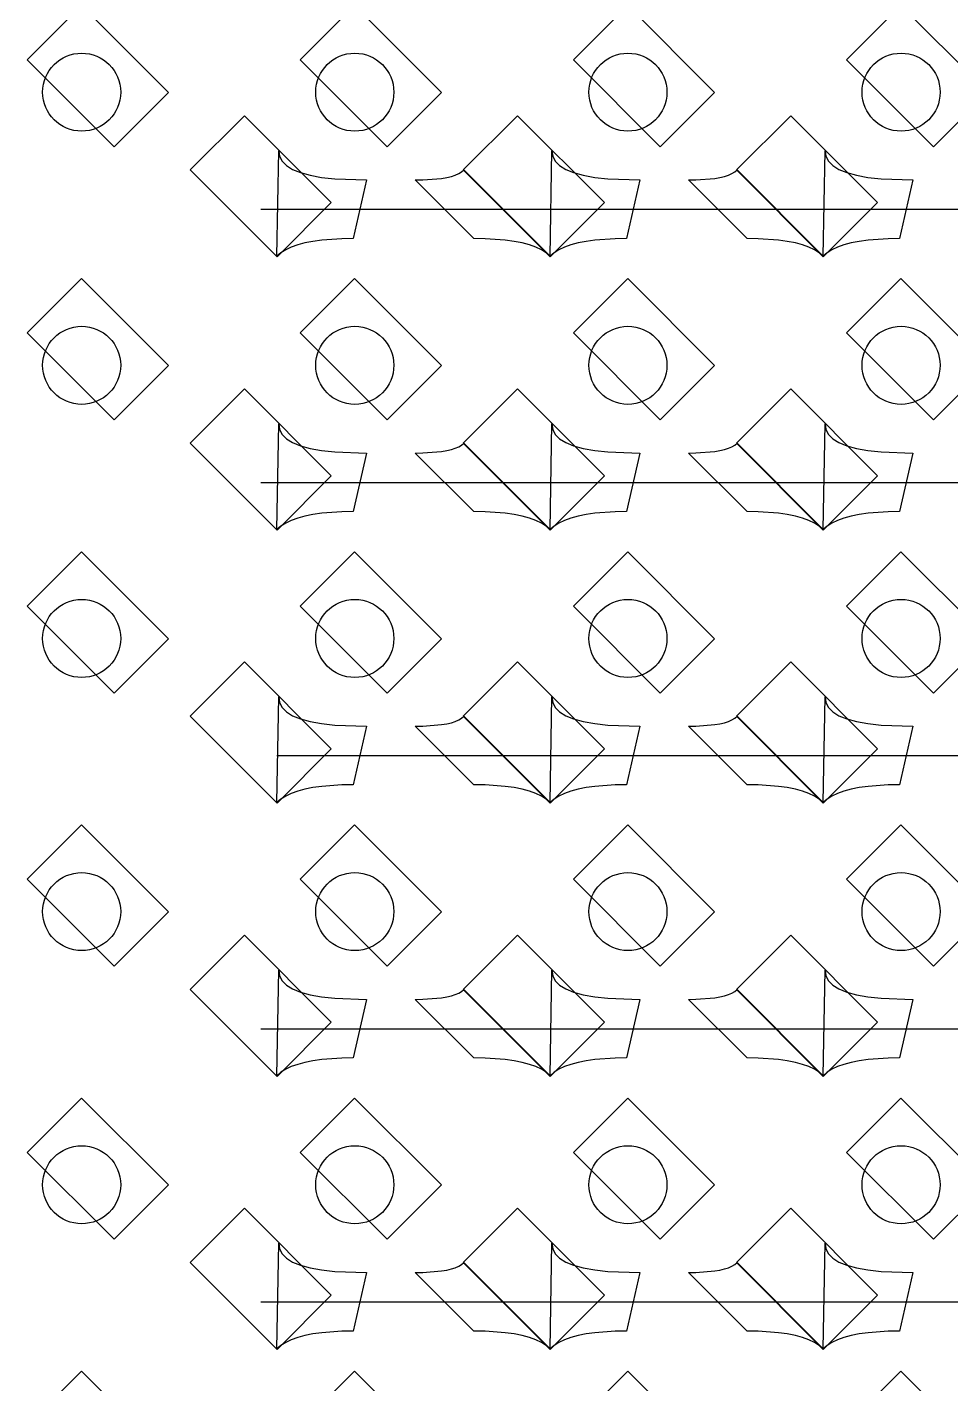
# Model space of a CAD drawing. Header units: inches. Extents: x 0.07 to 4.39, y 0.05 to 2.95.
# Drawn here: x 0.816 to 1.0528, y 0.829 to 1.1767 of the extents above; entities that cross this region are included whole.
import ezdxf

# ---------------------------------------------------------------- set-up
doc = ezdxf.new("R2010")
doc.units = ezdxf.units.IN
doc.header["$MEASUREMENT"] = 0
doc.layers.add('Top Layer', color=1, linetype='Continuous')

# ---------------------------------------------------------------- blocks, each defined once
blk = doc.blocks.new('0805_P_______________804')
at = {"layer": 'Top Layer'}
for p, q in [((-0.03937, 0.01575), (-0.01969, 0.01575)), ((-0.03937, -0.01575), (-0.03937, 0.01575)), ((-0.01969, 0.01575), (-0.01969, -0.01575)), ((0.01969, 0.01575), (0.03937, 0.01575)), ((0.01969, -0.01575), (0.01969, 0.01575)), ((0.03937, 0.01575), (0.03937, -0.01575)), ((-0.01969, -0.01575), (-0.03937, -0.01575)), ((0.03937, -0.01575), (0.01969, -0.01575))]:
    blk.add_line(p, q, dxfattribs=at)
blk = doc.blocks.new('0805_P_______________805')
at = {"layer": 'Top Layer'}
for p, q in [((-0.03937, 0.01575), (-0.01969, 0.01575)), ((-0.03937, -0.01575), (-0.03937, 0.01575)), ((-0.01969, 0.01575), (-0.01969, -0.01575)), ((0.01969, 0.01575), (0.03937, 0.01575)), ((0.01969, -0.01575), (0.01969, 0.01575)), ((0.03937, 0.01575), (0.03937, -0.01575)), ((-0.01969, -0.01575), (-0.03937, -0.01575)), ((0.03937, -0.01575), (0.01969, -0.01575))]:
    blk.add_line(p, q, dxfattribs=at)
blk = doc.blocks.new('0805_P_______________806')
at = {"layer": 'Top Layer'}
for p, q in [((-0.03937, 0.01575), (-0.01969, 0.01575)), ((-0.03937, -0.01575), (-0.03937, 0.01575)), ((-0.01969, 0.01575), (-0.01969, -0.01575)), ((0.01969, 0.01575), (0.03937, 0.01575)), ((0.01969, -0.01575), (0.01969, 0.01575)), ((0.03937, 0.01575), (0.03937, -0.01575)), ((-0.01969, -0.01575), (-0.03937, -0.01575)), ((0.03937, -0.01575), (0.01969, -0.01575))]:
    blk.add_line(p, q, dxfattribs=at)
blk = doc.blocks.new('0805_P_______________807')
at = {"layer": 'Top Layer'}
for p, q in [((-0.03937, 0.01575), (-0.01969, 0.01575)), ((-0.03937, -0.01575), (-0.03937, 0.01575)), ((-0.01969, 0.01575), (-0.01969, -0.01575)), ((0.01969, 0.01575), (0.03937, 0.01575)), ((0.01969, -0.01575), (0.01969, 0.01575)), ((0.03937, 0.01575), (0.03937, -0.01575)), ((-0.01969, -0.01575), (-0.03937, -0.01575)), ((0.03937, -0.01575), (0.01969, -0.01575))]:
    blk.add_line(p, q, dxfattribs=at)
blk = doc.blocks.new('0805_P_______________844')
at = {"layer": 'Top Layer'}
for p, q in [((-0.03937, 0.01575), (-0.01969, 0.01575)), ((-0.03937, -0.01575), (-0.03937, 0.01575)), ((-0.01969, 0.01575), (-0.01969, -0.01575)), ((0.01969, 0.01575), (0.03937, 0.01575)), ((0.01969, -0.01575), (0.01969, 0.01575)), ((0.03937, 0.01575), (0.03937, -0.01575)), ((-0.01969, -0.01575), (-0.03937, -0.01575)), ((0.03937, -0.01575), (0.01969, -0.01575))]:
    blk.add_line(p, q, dxfattribs=at)
blk = doc.blocks.new('0805_P_______________845')
at = {"layer": 'Top Layer'}
for p, q in [((-0.03937, 0.01575), (-0.01969, 0.01575)), ((-0.03937, -0.01575), (-0.03937, 0.01575)), ((-0.01969, 0.01575), (-0.01969, -0.01575)), ((0.01969, 0.01575), (0.03937, 0.01575)), ((0.01969, -0.01575), (0.01969, 0.01575)), ((0.03937, 0.01575), (0.03937, -0.01575)), ((-0.01969, -0.01575), (-0.03937, -0.01575)), ((0.03937, -0.01575), (0.01969, -0.01575))]:
    blk.add_line(p, q, dxfattribs=at)
blk = doc.blocks.new('0805_P_______________846')
at = {"layer": 'Top Layer'}
for p, q in [((-0.03937, 0.01575), (-0.01969, 0.01575)), ((-0.03937, -0.01575), (-0.03937, 0.01575)), ((-0.01969, 0.01575), (-0.01969, -0.01575)), ((0.01969, 0.01575), (0.03937, 0.01575)), ((0.01969, -0.01575), (0.01969, 0.01575)), ((0.03937, 0.01575), (0.03937, -0.01575)), ((-0.01969, -0.01575), (-0.03937, -0.01575)), ((0.03937, -0.01575), (0.01969, -0.01575))]:
    blk.add_line(p, q, dxfattribs=at)
blk = doc.blocks.new('0805_P_______________847')
at = {"layer": 'Top Layer'}
for p, q in [((-0.03937, 0.01575), (-0.01969, 0.01575)), ((-0.03937, -0.01575), (-0.03937, 0.01575)), ((-0.01969, 0.01575), (-0.01969, -0.01575)), ((0.01969, 0.01575), (0.03937, 0.01575)), ((0.01969, -0.01575), (0.01969, 0.01575)), ((0.03937, 0.01575), (0.03937, -0.01575)), ((-0.01969, -0.01575), (-0.03937, -0.01575)), ((0.03937, -0.01575), (0.01969, -0.01575))]:
    blk.add_line(p, q, dxfattribs=at)
blk = doc.blocks.new('0805_P_______________884')
at = {"layer": 'Top Layer'}
for p, q in [((-0.03937, 0.01575), (-0.01969, 0.01575)), ((-0.03937, -0.01575), (-0.03937, 0.01575)), ((-0.01969, 0.01575), (-0.01969, -0.01575)), ((0.01969, 0.01575), (0.03937, 0.01575)), ((0.01969, -0.01575), (0.01969, 0.01575)), ((0.03937, 0.01575), (0.03937, -0.01575)), ((-0.01969, -0.01575), (-0.03937, -0.01575)), ((0.03937, -0.01575), (0.01969, -0.01575))]:
    blk.add_line(p, q, dxfattribs=at)
blk = doc.blocks.new('0805_P_______________885')
at = {"layer": 'Top Layer'}
for p, q in [((-0.03937, 0.01575), (-0.01969, 0.01575)), ((-0.03937, -0.01575), (-0.03937, 0.01575)), ((-0.01969, 0.01575), (-0.01969, -0.01575)), ((0.01969, 0.01575), (0.03937, 0.01575)), ((0.01969, -0.01575), (0.01969, 0.01575)), ((0.03937, 0.01575), (0.03937, -0.01575)), ((-0.01969, -0.01575), (-0.03937, -0.01575)), ((0.03937, -0.01575), (0.01969, -0.01575))]:
    blk.add_line(p, q, dxfattribs=at)
blk = doc.blocks.new('0805_P_______________886')
at = {"layer": 'Top Layer'}
for p, q in [((-0.03937, 0.01575), (-0.01969, 0.01575)), ((-0.03937, -0.01575), (-0.03937, 0.01575)), ((-0.01969, 0.01575), (-0.01969, -0.01575)), ((0.01969, 0.01575), (0.03937, 0.01575)), ((0.01969, -0.01575), (0.01969, 0.01575)), ((0.03937, 0.01575), (0.03937, -0.01575)), ((-0.01969, -0.01575), (-0.03937, -0.01575)), ((0.03937, -0.01575), (0.01969, -0.01575))]:
    blk.add_line(p, q, dxfattribs=at)
blk = doc.blocks.new('0805_P_______________887')
at = {"layer": 'Top Layer'}
for p, q in [((-0.03937, 0.01575), (-0.01969, 0.01575)), ((-0.03937, -0.01575), (-0.03937, 0.01575)), ((-0.01969, 0.01575), (-0.01969, -0.01575)), ((0.01969, 0.01575), (0.03937, 0.01575)), ((0.01969, -0.01575), (0.01969, 0.01575)), ((0.03937, 0.01575), (0.03937, -0.01575)), ((-0.01969, -0.01575), (-0.03937, -0.01575)), ((0.03937, -0.01575), (0.01969, -0.01575))]:
    blk.add_line(p, q, dxfattribs=at)
blk = doc.blocks.new('0805_P_______________924')
at = {"layer": 'Top Layer'}
for p, q in [((-0.03937, 0.01575), (-0.01969, 0.01575)), ((-0.03937, -0.01575), (-0.03937, 0.01575)), ((-0.01969, 0.01575), (-0.01969, -0.01575)), ((0.01969, 0.01575), (0.03937, 0.01575)), ((0.01969, -0.01575), (0.01969, 0.01575)), ((0.03937, 0.01575), (0.03937, -0.01575)), ((-0.01969, -0.01575), (-0.03937, -0.01575)), ((0.03937, -0.01575), (0.01969, -0.01575))]:
    blk.add_line(p, q, dxfattribs=at)
blk = doc.blocks.new('0805_P_______________925')
at = {"layer": 'Top Layer'}
for p, q in [((-0.03937, 0.01575), (-0.01969, 0.01575)), ((-0.03937, -0.01575), (-0.03937, 0.01575)), ((-0.01969, 0.01575), (-0.01969, -0.01575)), ((0.01969, 0.01575), (0.03937, 0.01575)), ((0.01969, -0.01575), (0.01969, 0.01575)), ((0.03937, 0.01575), (0.03937, -0.01575)), ((-0.01969, -0.01575), (-0.03937, -0.01575)), ((0.03937, -0.01575), (0.01969, -0.01575))]:
    blk.add_line(p, q, dxfattribs=at)
blk = doc.blocks.new('0805_P_______________926')
at = {"layer": 'Top Layer'}
for p, q in [((-0.03937, 0.01575), (-0.01969, 0.01575)), ((-0.03937, -0.01575), (-0.03937, 0.01575)), ((-0.01969, 0.01575), (-0.01969, -0.01575)), ((0.01969, 0.01575), (0.03937, 0.01575)), ((0.01969, -0.01575), (0.01969, 0.01575)), ((0.03937, 0.01575), (0.03937, -0.01575)), ((-0.01969, -0.01575), (-0.03937, -0.01575)), ((0.03937, -0.01575), (0.01969, -0.01575))]:
    blk.add_line(p, q, dxfattribs=at)
blk = doc.blocks.new('0805_P_______________927')
at = {"layer": 'Top Layer'}
for p, q in [((-0.03937, 0.01575), (-0.01969, 0.01575)), ((-0.03937, -0.01575), (-0.03937, 0.01575)), ((-0.01969, 0.01575), (-0.01969, -0.01575)), ((0.01969, 0.01575), (0.03937, 0.01575)), ((0.01969, -0.01575), (0.01969, 0.01575)), ((0.03937, 0.01575), (0.03937, -0.01575)), ((-0.01969, -0.01575), (-0.03937, -0.01575)), ((0.03937, -0.01575), (0.01969, -0.01575))]:
    blk.add_line(p, q, dxfattribs=at)
blk = doc.blocks.new('0805_P_______________964')
at = {"layer": 'Top Layer'}
for p, q in [((-0.03937, 0.01575), (-0.01969, 0.01575)), ((-0.03937, -0.01575), (-0.03937, 0.01575)), ((-0.01969, 0.01575), (-0.01969, -0.01575)), ((0.01969, 0.01575), (0.03937, 0.01575)), ((0.01969, -0.01575), (0.01969, 0.01575)), ((0.03937, 0.01575), (0.03937, -0.01575)), ((-0.01969, -0.01575), (-0.03937, -0.01575)), ((0.03937, -0.01575), (0.01969, -0.01575))]:
    blk.add_line(p, q, dxfattribs=at)
blk = doc.blocks.new('0805_P_______________965')
at = {"layer": 'Top Layer'}
for p, q in [((-0.03937, 0.01575), (-0.01969, 0.01575)), ((-0.03937, -0.01575), (-0.03937, 0.01575)), ((-0.01969, 0.01575), (-0.01969, -0.01575)), ((0.01969, 0.01575), (0.03937, 0.01575)), ((0.01969, -0.01575), (0.01969, 0.01575)), ((0.03937, 0.01575), (0.03937, -0.01575)), ((-0.01969, -0.01575), (-0.03937, -0.01575)), ((0.03937, -0.01575), (0.01969, -0.01575))]:
    blk.add_line(p, q, dxfattribs=at)
blk = doc.blocks.new('0805_P_______________966')
at = {"layer": 'Top Layer'}
for p, q in [((-0.03937, 0.01575), (-0.01969, 0.01575)), ((-0.03937, -0.01575), (-0.03937, 0.01575)), ((-0.01969, 0.01575), (-0.01969, -0.01575)), ((0.01969, 0.01575), (0.03937, 0.01575)), ((0.01969, -0.01575), (0.01969, 0.01575)), ((0.03937, 0.01575), (0.03937, -0.01575)), ((-0.01969, -0.01575), (-0.03937, -0.01575)), ((0.03937, -0.01575), (0.01969, -0.01575))]:
    blk.add_line(p, q, dxfattribs=at)
blk = doc.blocks.new('0805_P_______________967')
at = {"layer": 'Top Layer'}
for p, q in [((-0.03937, 0.01575), (-0.01969, 0.01575)), ((-0.03937, -0.01575), (-0.03937, 0.01575)), ((-0.01969, 0.01575), (-0.01969, -0.01575)), ((0.01969, 0.01575), (0.03937, 0.01575)), ((0.01969, -0.01575), (0.01969, 0.01575)), ((0.03937, 0.01575), (0.03937, -0.01575)), ((-0.01969, -0.01575), (-0.03937, -0.01575)), ((0.03937, -0.01575), (0.01969, -0.01575))]:
    blk.add_line(p, q, dxfattribs=at)
blk = doc.blocks.new('0805_P_______________1004')
at = {"layer": 'Top Layer'}
for p, q in [((-0.03937, 0.01575), (-0.01969, 0.01575)), ((-0.03937, -0.01575), (-0.03937, 0.01575)), ((-0.01969, 0.01575), (-0.01969, -0.01575)), ((0.01969, 0.01575), (0.03937, 0.01575)), ((0.01969, -0.01575), (0.01969, 0.01575)), ((0.03937, 0.01575), (0.03937, -0.01575)), ((-0.01969, -0.01575), (-0.03937, -0.01575)), ((0.03937, -0.01575), (0.01969, -0.01575))]:
    blk.add_line(p, q, dxfattribs=at)
blk = doc.blocks.new('0805_P_______________1005')
at = {"layer": 'Top Layer'}
for p, q in [((-0.03937, 0.01575), (-0.01969, 0.01575)), ((-0.03937, -0.01575), (-0.03937, 0.01575)), ((-0.01969, 0.01575), (-0.01969, -0.01575)), ((0.01969, 0.01575), (0.03937, 0.01575)), ((0.01969, -0.01575), (0.01969, 0.01575)), ((0.03937, 0.01575), (0.03937, -0.01575)), ((-0.01969, -0.01575), (-0.03937, -0.01575)), ((0.03937, -0.01575), (0.01969, -0.01575))]:
    blk.add_line(p, q, dxfattribs=at)
blk = doc.blocks.new('0805_P_______________1006')
at = {"layer": 'Top Layer'}
for p, q in [((-0.03937, 0.01575), (-0.01969, 0.01575)), ((-0.03937, -0.01575), (-0.03937, 0.01575)), ((-0.01969, 0.01575), (-0.01969, -0.01575)), ((0.01969, 0.01575), (0.03937, 0.01575)), ((0.01969, -0.01575), (0.01969, 0.01575)), ((0.03937, 0.01575), (0.03937, -0.01575)), ((-0.01969, -0.01575), (-0.03937, -0.01575)), ((0.03937, -0.01575), (0.01969, -0.01575))]:
    blk.add_line(p, q, dxfattribs=at)
blk = doc.blocks.new('0805_P_______________1007')
at = {"layer": 'Top Layer'}
for p, q in [((-0.03937, 0.01575), (-0.01969, 0.01575)), ((-0.03937, -0.01575), (-0.03937, 0.01575)), ((-0.01969, 0.01575), (-0.01969, -0.01575)), ((0.01969, 0.01575), (0.03937, 0.01575)), ((0.01969, -0.01575), (0.01969, 0.01575)), ((0.03937, 0.01575), (0.03937, -0.01575)), ((-0.01969, -0.01575), (-0.03937, -0.01575)), ((0.03937, -0.01575), (0.01969, -0.01575))]:
    blk.add_line(p, q, dxfattribs=at)

msp = doc.modelspace()

# ---------------------------------------------------------------- linework, layer by layer
at = {"layer": 'Top Layer'}
for p, q in [((0.88005, 1.11795), (0.88051, 1.145)), ((0.88051, 1.145), (0.88071, 1.14357)), ((0.95005, 1.11795), (0.95051, 1.145)), ((0.95051, 1.145), (0.95071, 1.14357)), ((1.02005, 1.11795), (1.02051, 1.145)), ((1.02051, 1.145), (1.02071, 1.14357)), ((0.88071, 1.14357), (0.88137, 1.1423)), ((0.88137, 1.1423), (0.88248, 1.14117)), ((0.88248, 1.14117), (0.88405, 1.1402)), ((0.95071, 1.14357), (0.95137, 1.1423)), ((0.95137, 1.1423), (0.95248, 1.14117)), ((0.95248, 1.14117), (0.95405, 1.1402)), ((1.02071, 1.14357), (1.02137, 1.1423)), ((1.02137, 1.1423), (1.02248, 1.14117)), ((1.02248, 1.14117), (1.02405, 1.1402)), ((0.88405, 1.1402), (0.88607, 1.13937)), ((0.88607, 1.13937), (0.88855, 1.1387)), ((0.88855, 1.1387), (0.89148, 1.13817)), ((0.89148, 1.13817), (0.89487, 1.1378)), ((0.89487, 1.1378), (0.90301, 1.1375)), ((0.90301, 1.1375), (0.8996, 1.1225)), ((0.91551, 1.1375), (0.91741, 1.13753)), ((0.93051, 1.1225), (0.91551, 1.1375)), ((0.91741, 1.13753), (0.92225, 1.13791)), ((0.92225, 1.13791), (0.92356, 1.13814)), ((0.92356, 1.13814), (0.92474, 1.13842)), ((0.92474, 1.13842), (0.92576, 1.13875)), ((0.92576, 1.13875), (0.92664, 1.13914)), ((0.92664, 1.13914), (0.92737, 1.13957)), ((0.92737, 1.13957), (0.92795, 1.14006)), ((0.92795, 1.14006), (0.95005, 1.11795)), ((0.95405, 1.1402), (0.95607, 1.13937)), ((0.95607, 1.13937), (0.95855, 1.1387)), ((0.95855, 1.1387), (0.96148, 1.13817)), ((0.96148, 1.13817), (0.96487, 1.1378)), ((0.96487, 1.1378), (0.97301, 1.1375)), ((0.97301, 1.1375), (0.9696, 1.1225)), ((0.98551, 1.1375), (0.98741, 1.13753)), ((1.00051, 1.1225), (0.98551, 1.1375)), ((0.98741, 1.13753), (0.99225, 1.13791)), ((0.99225, 1.13791), (0.99356, 1.13814)), ((0.99356, 1.13814), (0.99474, 1.13842)), ((0.99474, 1.13842), (0.99576, 1.13875)), ((0.99576, 1.13875), (0.99664, 1.13914)), ((0.99664, 1.13914), (0.99737, 1.13957)), ((0.99737, 1.13957), (0.99795, 1.14006)), ((0.99795, 1.14006), (1.02005, 1.11795)), ((1.02405, 1.1402), (1.02607, 1.13937)), ((1.02607, 1.13937), (1.02855, 1.1387)), ((1.02855, 1.1387), (1.03148, 1.13817)), ((1.03148, 1.13817), (1.03487, 1.1378)), ((1.03487, 1.1378), (1.04301, 1.1375)), ((1.04301, 1.1375), (1.0396, 1.1225)), ((0.87588, 1.13), (1.01588, 1.13)), ((1.01588, 1.13), (1.22588, 1.13)), ((0.88229, 1.11959), (0.88107, 1.11882)), ((0.88372, 1.12027), (0.88229, 1.11959)), ((0.88536, 1.12086), (0.88372, 1.12027)), ((0.88721, 1.12136), (0.88536, 1.12086)), ((0.88927, 1.12177), (0.88721, 1.12136)), ((0.89154, 1.12209), (0.88927, 1.12177)), ((0.89671, 1.12245), (0.89154, 1.12209)), ((0.8996, 1.1225), (0.89671, 1.12245)), ((0.9334, 1.12245), (0.93051, 1.1225)), ((0.93857, 1.12209), (0.9334, 1.12245)), ((0.94084, 1.12177), (0.93857, 1.12209)), ((0.9429, 1.12136), (0.94084, 1.12177)), ((0.94475, 1.12086), (0.9429, 1.12136)), ((0.94639, 1.12027), (0.94475, 1.12086)), ((0.94782, 1.11959), (0.94639, 1.12027)), ((0.94904, 1.11882), (0.94782, 1.11959)), ((0.95229, 1.11959), (0.95107, 1.11882)), ((0.95372, 1.12027), (0.95229, 1.11959)), ((0.95536, 1.12086), (0.95372, 1.12027)), ((0.95721, 1.12136), (0.95536, 1.12086)), ((0.95927, 1.12177), (0.95721, 1.12136)), ((0.96154, 1.12209), (0.95927, 1.12177)), ((0.96671, 1.12245), (0.96154, 1.12209)), ((0.9696, 1.1225), (0.96671, 1.12245)), ((1.0034, 1.12245), (1.00051, 1.1225)), ((1.00857, 1.12209), (1.0034, 1.12245)), ((1.01084, 1.12177), (1.00857, 1.12209)), ((1.0129, 1.12136), (1.01084, 1.12177)), ((1.01475, 1.12086), (1.0129, 1.12136)), ((1.01639, 1.12027), (1.01475, 1.12086)), ((1.01782, 1.11959), (1.01639, 1.12027)), ((1.01904, 1.11882), (1.01782, 1.11959)), ((1.02229, 1.11959), (1.02107, 1.11882)), ((1.02372, 1.12027), (1.02229, 1.11959)), ((1.02536, 1.12086), (1.02372, 1.12027)), ((1.02721, 1.12136), (1.02536, 1.12086)), ((1.02927, 1.12177), (1.02721, 1.12136)), ((1.03154, 1.12209), (1.02927, 1.12177)), ((1.03671, 1.12245), (1.03154, 1.12209)), ((1.0396, 1.1225), (1.03671, 1.12245)), ((0.88107, 1.11882), (0.88005, 1.11795)), ((0.95005, 1.11795), (0.94904, 1.11882)), ((0.95107, 1.11882), (0.95005, 1.11795)), ((1.02005, 1.11795), (1.01904, 1.11882)), ((1.02107, 1.11882), (1.02005, 1.11795)), ((0.88005, 1.04795), (0.88051, 1.075)), ((0.88051, 1.075), (0.88071, 1.07357)), ((0.95005, 1.04795), (0.95051, 1.075)), ((0.95051, 1.075), (0.95071, 1.07357)), ((1.02005, 1.04795), (1.02051, 1.075)), ((1.02051, 1.075), (1.02071, 1.07357)), ((0.88071, 1.07357), (0.88137, 1.0723)), ((0.88137, 1.0723), (0.88248, 1.07117)), ((0.88248, 1.07117), (0.88405, 1.0702)), ((0.95071, 1.07357), (0.95137, 1.0723)), ((0.95137, 1.0723), (0.95248, 1.07117)), ((0.95248, 1.07117), (0.95405, 1.0702)), ((1.02071, 1.07357), (1.02137, 1.0723)), ((1.02137, 1.0723), (1.02248, 1.07117)), ((1.02248, 1.07117), (1.02405, 1.0702)), ((0.88405, 1.0702), (0.88607, 1.06937)), ((0.88607, 1.06937), (0.88855, 1.0687)), ((0.88855, 1.0687), (0.89148, 1.06817)), ((0.89148, 1.06817), (0.89487, 1.0678)), ((0.89487, 1.0678), (0.90301, 1.0675)), ((0.90301, 1.0675), (0.8996, 1.0525)), ((0.91551, 1.0675), (0.91741, 1.06753)), ((0.93051, 1.0525), (0.91551, 1.0675)), ((0.91741, 1.06753), (0.92225, 1.06791)), ((0.92225, 1.06791), (0.92356, 1.06814)), ((0.92356, 1.06814), (0.92474, 1.06842)), ((0.92474, 1.06842), (0.92576, 1.06875)), ((0.92576, 1.06875), (0.92664, 1.06914)), ((0.92664, 1.06914), (0.92737, 1.06957)), ((0.92737, 1.06957), (0.92795, 1.07005)), ((0.92795, 1.07005), (0.95005, 1.04795)), ((0.95405, 1.0702), (0.95607, 1.06937)), ((0.95607, 1.06937), (0.95855, 1.0687)), ((0.95855, 1.0687), (0.96148, 1.06817)), ((0.96148, 1.06817), (0.96487, 1.0678)), ((0.96487, 1.0678), (0.97301, 1.0675)), ((0.97301, 1.0675), (0.9696, 1.0525)), ((0.98551, 1.0675), (0.98741, 1.06753)), ((1.00051, 1.0525), (0.98551, 1.0675)), ((0.98741, 1.06753), (0.99225, 1.06791)), ((0.99225, 1.06791), (0.99356, 1.06814)), ((0.99356, 1.06814), (0.99474, 1.06842)), ((0.99474, 1.06842), (0.99576, 1.06875)), ((0.99576, 1.06875), (0.99664, 1.06914)), ((0.99664, 1.06914), (0.99737, 1.06957)), ((0.99737, 1.06957), (0.99795, 1.07005)), ((0.99795, 1.07005), (1.02005, 1.04795)), ((1.02405, 1.0702), (1.02607, 1.06937)), ((1.02607, 1.06937), (1.02855, 1.0687)), ((1.02855, 1.0687), (1.03148, 1.06817)), ((1.03148, 1.06817), (1.03487, 1.0678)), ((1.03487, 1.0678), (1.04301, 1.0675)), ((1.04301, 1.0675), (1.0396, 1.0525)), ((0.87588, 1.06), (1.08588, 1.06)), ((0.88372, 1.05027), (0.88229, 1.04959)), ((0.88536, 1.05086), (0.88372, 1.05027)), ((0.88721, 1.05136), (0.88536, 1.05086)), ((0.88927, 1.05177), (0.88721, 1.05136)), ((0.89154, 1.05209), (0.88927, 1.05177)), ((0.89671, 1.05245), (0.89154, 1.05209)), ((0.8996, 1.0525), (0.89671, 1.05245)), ((0.9334, 1.05245), (0.93051, 1.0525)), ((0.93857, 1.05209), (0.9334, 1.05245)), ((0.94084, 1.05177), (0.93857, 1.05209)), ((0.9429, 1.05136), (0.94084, 1.05177)), ((0.94475, 1.05086), (0.9429, 1.05136)), ((0.94639, 1.05027), (0.94475, 1.05086)), ((0.94782, 1.04959), (0.94639, 1.05027)), ((0.95372, 1.05027), (0.95229, 1.04959)), ((0.95536, 1.05086), (0.95372, 1.05027)), ((0.95721, 1.05136), (0.95536, 1.05086)), ((0.95927, 1.05177), (0.95721, 1.05136)), ((0.96154, 1.05209), (0.95927, 1.05177)), ((0.96671, 1.05245), (0.96154, 1.05209)), ((0.9696, 1.0525), (0.96671, 1.05245)), ((1.0034, 1.05245), (1.00051, 1.0525)), ((1.00857, 1.05209), (1.0034, 1.05245)), ((1.01084, 1.05177), (1.00857, 1.05209)), ((1.0129, 1.05136), (1.01084, 1.05177)), ((1.01475, 1.05086), (1.0129, 1.05136)), ((1.01639, 1.05027), (1.01475, 1.05086)), ((1.01782, 1.04959), (1.01639, 1.05027)), ((1.02372, 1.05027), (1.02229, 1.04959)), ((1.02536, 1.05086), (1.02372, 1.05027)), ((1.02721, 1.05136), (1.02536, 1.05086)), ((1.02927, 1.05177), (1.02721, 1.05136)), ((1.03154, 1.05209), (1.02927, 1.05177)), ((1.03671, 1.05245), (1.03154, 1.05209)), ((1.0396, 1.0525), (1.03671, 1.05245)), ((0.88107, 1.04882), (0.88005, 1.04795)), ((0.88229, 1.04959), (0.88107, 1.04882)), ((0.94904, 1.04882), (0.94782, 1.04959)), ((0.95005, 1.04795), (0.94904, 1.04882)), ((0.95107, 1.04882), (0.95005, 1.04795)), ((0.95229, 1.04959), (0.95107, 1.04882)), ((1.01904, 1.04882), (1.01782, 1.04959)), ((1.02005, 1.04795), (1.01904, 1.04882)), ((1.02107, 1.04882), (1.02005, 1.04795)), ((1.02229, 1.04959), (1.02107, 1.04882)), ((0.88005, 0.97795), (0.88051, 1.005)), ((0.88051, 1.005), (0.88071, 1.00357)), ((0.95005, 0.97795), (0.95051, 1.005)), ((0.95051, 1.005), (0.95071, 1.00357)), ((1.02005, 0.97795), (1.02051, 1.005)), ((1.02051, 1.005), (1.02071, 1.00357)), ((0.88071, 1.00357), (0.88137, 1.0023)), ((0.88137, 1.0023), (0.88248, 1.00117)), ((0.95071, 1.00357), (0.95137, 1.0023)), ((0.95137, 1.0023), (0.95248, 1.00117)), ((1.02071, 1.00357), (1.02137, 1.0023)), ((1.02137, 1.0023), (1.02248, 1.00117)), ((0.88248, 1.00117), (0.88405, 1.0002)), ((0.88405, 1.0002), (0.88607, 0.99937)), ((0.88607, 0.99937), (0.88855, 0.9987)), ((0.88855, 0.9987), (0.89148, 0.99817)), ((0.89148, 0.99817), (0.89487, 0.9978)), ((0.91741, 0.99753), (0.92225, 0.99791)), ((0.92225, 0.99791), (0.92356, 0.99814)), ((0.92356, 0.99814), (0.92474, 0.99842)), ((0.92474, 0.99842), (0.92576, 0.99875)), ((0.92576, 0.99875), (0.92664, 0.99914)), ((0.92664, 0.99914), (0.92737, 0.99957)), ((0.92737, 0.99957), (0.92795, 1.00005)), ((0.92795, 1.00005), (0.95005, 0.97795)), ((0.95248, 1.00117), (0.95405, 1.0002)), ((0.95405, 1.0002), (0.95607, 0.99937)), ((0.95607, 0.99937), (0.95855, 0.9987)), ((0.95855, 0.9987), (0.96148, 0.99817)), ((0.96148, 0.99817), (0.96487, 0.9978)), ((0.98741, 0.99753), (0.99225, 0.99791)), ((0.99225, 0.99791), (0.99356, 0.99814)), ((0.99356, 0.99814), (0.99474, 0.99842)), ((0.99474, 0.99842), (0.99576, 0.99875)), ((0.99576, 0.99875), (0.99664, 0.99914)), ((0.99664, 0.99914), (0.99737, 0.99957)), ((0.99737, 0.99957), (0.99795, 1.00005)), ((0.99795, 1.00005), (1.02005, 0.97795)), ((1.02248, 1.00117), (1.02405, 1.0002)), ((1.02405, 1.0002), (1.02607, 0.99937)), ((1.02607, 0.99937), (1.02855, 0.9987)), ((1.02855, 0.9987), (1.03148, 0.99817)), ((1.03148, 0.99817), (1.03487, 0.9978)), ((0.89487, 0.9978), (0.90301, 0.9975)), ((0.90301, 0.9975), (0.8996, 0.9825)), ((0.91551, 0.9975), (0.91741, 0.99753)), ((0.93051, 0.9825), (0.91551, 0.9975)), ((0.96487, 0.9978), (0.97301, 0.9975)), ((0.97301, 0.9975), (0.9696, 0.9825)), ((0.98551, 0.9975), (0.98741, 0.99753)), ((1.00051, 0.9825), (0.98551, 0.9975)), ((1.03487, 0.9978), (1.04301, 0.9975)), ((1.04301, 0.9975), (1.0396, 0.9825)), ((0.88, 0.99), (1.01588, 0.99)), ((0.88, 0.99), (0.88, 0.99)), ((1.01588, 0.99), (1.22588, 0.99)), ((0.88536, 0.98086), (0.88372, 0.98027)), ((0.88721, 0.98136), (0.88536, 0.98086)), ((0.88927, 0.98177), (0.88721, 0.98136)), ((0.89154, 0.98209), (0.88927, 0.98177)), ((0.89671, 0.98245), (0.89154, 0.98209)), ((0.8996, 0.9825), (0.89671, 0.98245)), ((0.9334, 0.98245), (0.93051, 0.9825)), ((0.93857, 0.98209), (0.9334, 0.98245)), ((0.94084, 0.98177), (0.93857, 0.98209)), ((0.9429, 0.98136), (0.94084, 0.98177)), ((0.94475, 0.98086), (0.9429, 0.98136)), ((0.94639, 0.98027), (0.94475, 0.98086)), ((0.95536, 0.98086), (0.95372, 0.98027)), ((0.95721, 0.98136), (0.95536, 0.98086)), ((0.95927, 0.98177), (0.95721, 0.98136)), ((0.96154, 0.98209), (0.95927, 0.98177)), ((0.96671, 0.98245), (0.96154, 0.98209)), ((0.9696, 0.9825), (0.96671, 0.98245)), ((1.0034, 0.98245), (1.00051, 0.9825)), ((1.00857, 0.98209), (1.0034, 0.98245)), ((1.01084, 0.98177), (1.00857, 0.98209)), ((1.0129, 0.98136), (1.01084, 0.98177)), ((1.01475, 0.98086), (1.0129, 0.98136)), ((1.01639, 0.98027), (1.01475, 0.98086)), ((1.02536, 0.98086), (1.02372, 0.98027)), ((1.02721, 0.98136), (1.02536, 0.98086)), ((1.02927, 0.98177), (1.02721, 0.98136)), ((1.03154, 0.98209), (1.02927, 0.98177)), ((1.03671, 0.98245), (1.03154, 0.98209)), ((1.0396, 0.9825), (1.03671, 0.98245)), ((0.88107, 0.97882), (0.88005, 0.97795)), ((0.88229, 0.97959), (0.88107, 0.97882)), ((0.88372, 0.98027), (0.88229, 0.97959)), ((0.94782, 0.97959), (0.94639, 0.98027)), ((0.94904, 0.97882), (0.94782, 0.97959)), ((0.95005, 0.97795), (0.94904, 0.97882)), ((0.95107, 0.97882), (0.95005, 0.97795)), ((0.95229, 0.97959), (0.95107, 0.97882)), ((0.95372, 0.98027), (0.95229, 0.97959)), ((1.01782, 0.97959), (1.01639, 0.98027)), ((1.01904, 0.97882), (1.01782, 0.97959)), ((1.02005, 0.97795), (1.01904, 0.97882)), ((1.02107, 0.97882), (1.02005, 0.97795)), ((1.02229, 0.97959), (1.02107, 0.97882)), ((1.02372, 0.98027), (1.02229, 0.97959)), ((0.88005, 0.90795), (0.88051, 0.935)), ((0.88051, 0.935), (0.88071, 0.93357)), ((0.88071, 0.93357), (0.88137, 0.9323)), ((0.88137, 0.9323), (0.88248, 0.93117)), ((0.95005, 0.90795), (0.95051, 0.935)), ((0.95051, 0.935), (0.95071, 0.93357)), ((0.95071, 0.93357), (0.95137, 0.9323)), ((0.95137, 0.9323), (0.95248, 0.93117)), ((1.02005, 0.90795), (1.02051, 0.935)), ((1.02051, 0.935), (1.02071, 0.93357)), ((1.02071, 0.93357), (1.02137, 0.9323)), ((1.02137, 0.9323), (1.02248, 0.93117)), ((0.88248, 0.93117), (0.88405, 0.9302)), ((0.88405, 0.9302), (0.88607, 0.92937)), ((0.88607, 0.92937), (0.88855, 0.9287)), ((0.88855, 0.9287), (0.89148, 0.92817)), ((0.92356, 0.92814), (0.92474, 0.92842)), ((0.92474, 0.92842), (0.92576, 0.92875)), ((0.92576, 0.92875), (0.92664, 0.92914)), ((0.92664, 0.92914), (0.92737, 0.92957)), ((0.92737, 0.92957), (0.92795, 0.93005)), ((0.92795, 0.93005), (0.95005, 0.90795)), ((0.95248, 0.93117), (0.95405, 0.9302)), ((0.95405, 0.9302), (0.95607, 0.92937)), ((0.95607, 0.92937), (0.95855, 0.9287)), ((0.95855, 0.9287), (0.96148, 0.92817)), ((0.99356, 0.92814), (0.99474, 0.92842)), ((0.99474, 0.92842), (0.99576, 0.92875)), ((0.99576, 0.92875), (0.99664, 0.92914)), ((0.99664, 0.92914), (0.99737, 0.92957)), ((0.99737, 0.92957), (0.99795, 0.93005)), ((0.99795, 0.93005), (1.02005, 0.90795)), ((1.02248, 0.93117), (1.02405, 0.9302)), ((1.02405, 0.9302), (1.02607, 0.92937)), ((1.02607, 0.92937), (1.02855, 0.9287)), ((1.02855, 0.9287), (1.03148, 0.92817)), ((0.89148, 0.92817), (0.89487, 0.9278)), ((0.89487, 0.9278), (0.90301, 0.9275)), ((0.90301, 0.9275), (0.8996, 0.9125)), ((0.91551, 0.9275), (0.91741, 0.92753)), ((0.93051, 0.9125), (0.91551, 0.9275)), ((0.91741, 0.92753), (0.92225, 0.92791)), ((0.92225, 0.92791), (0.92356, 0.92814)), ((0.96148, 0.92817), (0.96487, 0.9278)), ((0.96487, 0.9278), (0.97301, 0.9275)), ((0.97301, 0.9275), (0.9696, 0.9125)), ((0.98551, 0.9275), (0.98741, 0.92753)), ((1.00051, 0.9125), (0.98551, 0.9275)), ((0.98741, 0.92753), (0.99225, 0.92791)), ((0.99225, 0.92791), (0.99356, 0.92814)), ((1.03148, 0.92817), (1.03487, 0.9278)), ((1.03487, 0.9278), (1.04301, 0.9275)), ((1.04301, 0.9275), (1.0396, 0.9125)), ((0.87588, 0.92), (0.94588, 0.92)), ((0.87588, 0.92), (0.87588, 0.92)), ((0.94588, 0.92), (1.01588, 0.92)), ((1.01588, 0.92), (1.08588, 0.92)), ((0.88721, 0.91136), (0.88536, 0.91086)), ((0.88927, 0.91177), (0.88721, 0.91136)), ((0.89154, 0.91209), (0.88927, 0.91177)), ((0.89671, 0.91245), (0.89154, 0.91209)), ((0.8996, 0.9125), (0.89671, 0.91245)), ((0.9334, 0.91245), (0.93051, 0.9125)), ((0.93857, 0.91209), (0.9334, 0.91245)), ((0.94084, 0.91177), (0.93857, 0.91209)), ((0.9429, 0.91136), (0.94084, 0.91177)), ((0.94475, 0.91086), (0.9429, 0.91136)), ((0.95721, 0.91136), (0.95536, 0.91086)), ((0.95927, 0.91177), (0.95721, 0.91136)), ((0.96154, 0.91209), (0.95927, 0.91177)), ((0.96671, 0.91245), (0.96154, 0.91209)), ((0.9696, 0.9125), (0.96671, 0.91245)), ((1.0034, 0.91245), (1.00051, 0.9125)), ((1.00857, 0.91209), (1.0034, 0.91245)), ((1.01084, 0.91177), (1.00857, 0.91209)), ((1.0129, 0.91136), (1.01084, 0.91177)), ((1.01475, 0.91086), (1.0129, 0.91136)), ((1.02721, 0.91136), (1.02536, 0.91086)), ((1.02927, 0.91177), (1.02721, 0.91136)), ((1.03154, 0.91209), (1.02927, 0.91177)), ((1.03671, 0.91245), (1.03154, 0.91209)), ((1.0396, 0.9125), (1.03671, 0.91245)), ((0.88107, 0.90882), (0.88005, 0.90795)), ((0.88229, 0.90959), (0.88107, 0.90882)), ((0.88372, 0.91027), (0.88229, 0.90959)), ((0.88536, 0.91086), (0.88372, 0.91027)), ((0.94639, 0.91027), (0.94475, 0.91086)), ((0.94782, 0.90959), (0.94639, 0.91027)), ((0.94904, 0.90882), (0.94782, 0.90959)), ((0.95005, 0.90795), (0.94904, 0.90882)), ((0.95107, 0.90882), (0.95005, 0.90795)), ((0.95229, 0.90959), (0.95107, 0.90882)), ((0.95372, 0.91027), (0.95229, 0.90959)), ((0.95536, 0.91086), (0.95372, 0.91027)), ((1.01639, 0.91027), (1.01475, 0.91086)), ((1.01782, 0.90959), (1.01639, 0.91027)), ((1.01904, 0.90882), (1.01782, 0.90959)), ((1.02005, 0.90795), (1.01904, 0.90882)), ((1.02107, 0.90882), (1.02005, 0.90795)), ((1.02229, 0.90959), (1.02107, 0.90882)), ((1.02372, 0.91027), (1.02229, 0.90959)), ((1.02536, 0.91086), (1.02372, 0.91027)), ((0.88005, 0.83795), (0.88051, 0.865)), ((0.88051, 0.865), (0.88071, 0.86357)), ((0.88071, 0.86357), (0.88137, 0.8623)), ((0.88137, 0.8623), (0.88248, 0.86117)), ((0.95005, 0.83795), (0.95051, 0.865)), ((0.95051, 0.865), (0.95071, 0.86357)), ((0.95071, 0.86357), (0.95137, 0.8623)), ((0.95137, 0.8623), (0.95248, 0.86117)), ((1.02005, 0.83795), (1.02051, 0.865)), ((1.02051, 0.865), (1.02071, 0.86357)), ((1.02071, 0.86357), (1.02137, 0.8623)), ((1.02137, 0.8623), (1.02248, 0.86117)), ((0.88248, 0.86117), (0.88405, 0.8602)), ((0.88405, 0.8602), (0.88607, 0.85937)), ((0.88607, 0.85937), (0.88855, 0.8587)), ((0.92576, 0.85875), (0.92664, 0.85913)), ((0.92664, 0.85913), (0.92737, 0.85957)), ((0.92737, 0.85957), (0.92795, 0.86006)), ((0.92795, 0.86006), (0.95005, 0.83795)), ((0.95248, 0.86117), (0.95405, 0.8602)), ((0.95405, 0.8602), (0.95607, 0.85937)), ((0.95607, 0.85937), (0.95855, 0.8587)), ((0.99576, 0.85875), (0.99664, 0.85913)), ((0.99664, 0.85913), (0.99737, 0.85957)), ((0.99737, 0.85957), (0.99795, 0.86006)), ((0.99795, 0.86006), (1.02005, 0.83795)), ((1.02248, 0.86117), (1.02405, 0.8602)), ((1.02405, 0.8602), (1.02607, 0.85937)), ((1.02607, 0.85937), (1.02855, 0.8587)), ((0.88855, 0.8587), (0.89148, 0.85817)), ((0.89148, 0.85817), (0.89487, 0.8578)), ((0.89487, 0.8578), (0.90301, 0.8575)), ((0.90301, 0.8575), (0.8996, 0.8425)), ((0.91551, 0.8575), (0.91741, 0.85752)), ((0.93051, 0.8425), (0.91551, 0.8575)), ((0.91741, 0.85752), (0.92225, 0.85791)), ((0.92225, 0.85791), (0.92356, 0.85814)), ((0.92356, 0.85814), (0.92474, 0.85842)), ((0.92474, 0.85842), (0.92576, 0.85875)), ((0.95855, 0.8587), (0.96148, 0.85817)), ((0.96148, 0.85817), (0.96487, 0.8578)), ((0.96487, 0.8578), (0.97301, 0.8575)), ((0.97301, 0.8575), (0.9696, 0.8425)), ((0.98551, 0.8575), (0.98741, 0.85753)), ((1.00051, 0.8425), (0.98551, 0.8575)), ((0.98741, 0.85753), (0.99225, 0.85791)), ((0.99225, 0.85791), (0.99356, 0.85814)), ((0.99356, 0.85814), (0.99474, 0.85842)), ((0.99474, 0.85842), (0.99576, 0.85875)), ((1.02855, 0.8587), (1.03148, 0.85817)), ((1.03148, 0.85817), (1.03487, 0.8578)), ((1.03487, 0.8578), (1.04301, 0.8575)), ((1.04301, 0.8575), (1.0396, 0.8425)), ((0.87588, 0.85), (0.87588, 0.85)), ((0.87588, 0.85), (0.94588, 0.85)), ((0.94588, 0.85), (1.01588, 0.85)), ((1.01588, 0.85), (1.08588, 0.85)), ((0.88927, 0.84177), (0.88721, 0.84136)), ((0.89154, 0.84209), (0.88927, 0.84177)), ((0.89671, 0.84245), (0.89154, 0.84209)), ((0.8996, 0.8425), (0.89671, 0.84245)), ((0.9334, 0.84245), (0.93051, 0.8425)), ((0.93857, 0.84209), (0.9334, 0.84245)), ((0.94084, 0.84177), (0.93857, 0.84209)), ((0.9429, 0.84136), (0.94084, 0.84177)), ((0.95927, 0.84177), (0.95721, 0.84136)), ((0.96154, 0.84209), (0.95927, 0.84177)), ((0.96671, 0.84245), (0.96154, 0.84209)), ((0.9696, 0.8425), (0.96671, 0.84245)), ((1.0034, 0.84245), (1.00051, 0.8425)), ((1.00857, 0.84209), (1.0034, 0.84245)), ((1.01084, 0.84177), (1.00857, 0.84209)), ((1.0129, 0.84136), (1.01084, 0.84177)), ((1.02927, 0.84177), (1.02721, 0.84136)), ((1.03154, 0.84209), (1.02927, 0.84177)), ((1.03671, 0.84245), (1.03154, 0.84209)), ((1.0396, 0.8425), (1.03671, 0.84245)), ((0.88107, 0.83882), (0.88005, 0.83795)), ((0.88229, 0.83959), (0.88107, 0.83882)), ((0.88372, 0.84027), (0.88229, 0.83959)), ((0.88536, 0.84086), (0.88372, 0.84027)), ((0.88721, 0.84136), (0.88536, 0.84086)), ((0.94475, 0.84086), (0.9429, 0.84136)), ((0.94639, 0.84027), (0.94475, 0.84086)), ((0.94782, 0.83959), (0.94639, 0.84027)), ((0.94904, 0.83882), (0.94782, 0.83959)), ((0.95005, 0.83795), (0.94904, 0.83882)), ((0.95107, 0.83882), (0.95005, 0.83795)), ((0.95229, 0.83959), (0.95107, 0.83882)), ((0.95372, 0.84027), (0.95229, 0.83959)), ((0.95536, 0.84086), (0.95372, 0.84027)), ((0.95721, 0.84136), (0.95536, 0.84086)), ((1.01475, 0.84086), (1.0129, 0.84136)), ((1.01639, 0.84027), (1.01475, 0.84086)), ((1.01782, 0.83959), (1.01639, 0.84027)), ((1.01904, 0.83882), (1.01782, 0.83959)), ((1.02005, 0.83795), (1.01904, 0.83882)), ((1.02107, 0.83882), (1.02005, 0.83795)), ((1.02229, 0.83959), (1.02107, 0.83882)), ((1.02372, 0.84027), (1.02229, 0.83959)), ((1.02536, 0.84086), (1.02372, 0.84027)), ((1.02721, 0.84136), (1.02536, 0.84086))]:
    msp.add_line(p, q, dxfattribs=at)
for centre in [(0.83, 1.16), (0.9, 1.16), (0.97, 1.16), (1.04, 1.16), (0.83, 1.09), (0.9, 1.09), (0.97, 1.09), (1.04, 1.09), (0.83, 1.02), (0.9, 1.02), (0.97, 1.02), (1.04, 1.02), (0.83, 0.95), (0.9, 0.95), (0.97, 0.95), (1.04, 0.95), (0.83, 0.88), (0.9, 0.88), (0.97, 0.88), (1.04, 0.88)]:
    msp.add_circle(centre, 0.01, dxfattribs=at)

# ---------------------------------------------------------------- block references
at = {"rotation": 45}
for name, p in [('0805_P_______________807', (0.855, 1.185)), ('0805_P_______________806', (0.925, 1.185)), ('0805_P_______________805', (0.995, 1.185)), ('0805_P_______________804', (1.065, 1.185)), ('0805_P_______________847', (0.855, 1.115)), ('0805_P_______________846', (0.925, 1.115)), ('0805_P_______________845', (0.995, 1.115)), ('0805_P_______________844', (1.065, 1.115)), ('0805_P_______________887', (0.855, 1.045)), ('0805_P_______________886', (0.925, 1.045)), ('0805_P_______________885', (0.995, 1.045)), ('0805_P_______________884', (1.065, 1.045)), ('0805_P_______________927', (0.855, 0.975)), ('0805_P_______________926', (0.925, 0.975)), ('0805_P_______________925', (0.995, 0.975)), ('0805_P_______________924', (1.065, 0.975)), ('0805_P_______________967', (0.855, 0.905)), ('0805_P_______________966', (0.925, 0.905)), ('0805_P_______________965', (0.995, 0.905)), ('0805_P_______________964', (1.065, 0.905)), ('0805_P_______________1007', (0.855, 0.835)), ('0805_P_______________1006', (0.925, 0.835)), ('0805_P_______________1005', (0.995, 0.835)), ('0805_P_______________1004', (1.065, 0.835))]:
    msp.add_blockref(name, p, dxfattribs=at)

doc.saveas('drawing.dxf')
